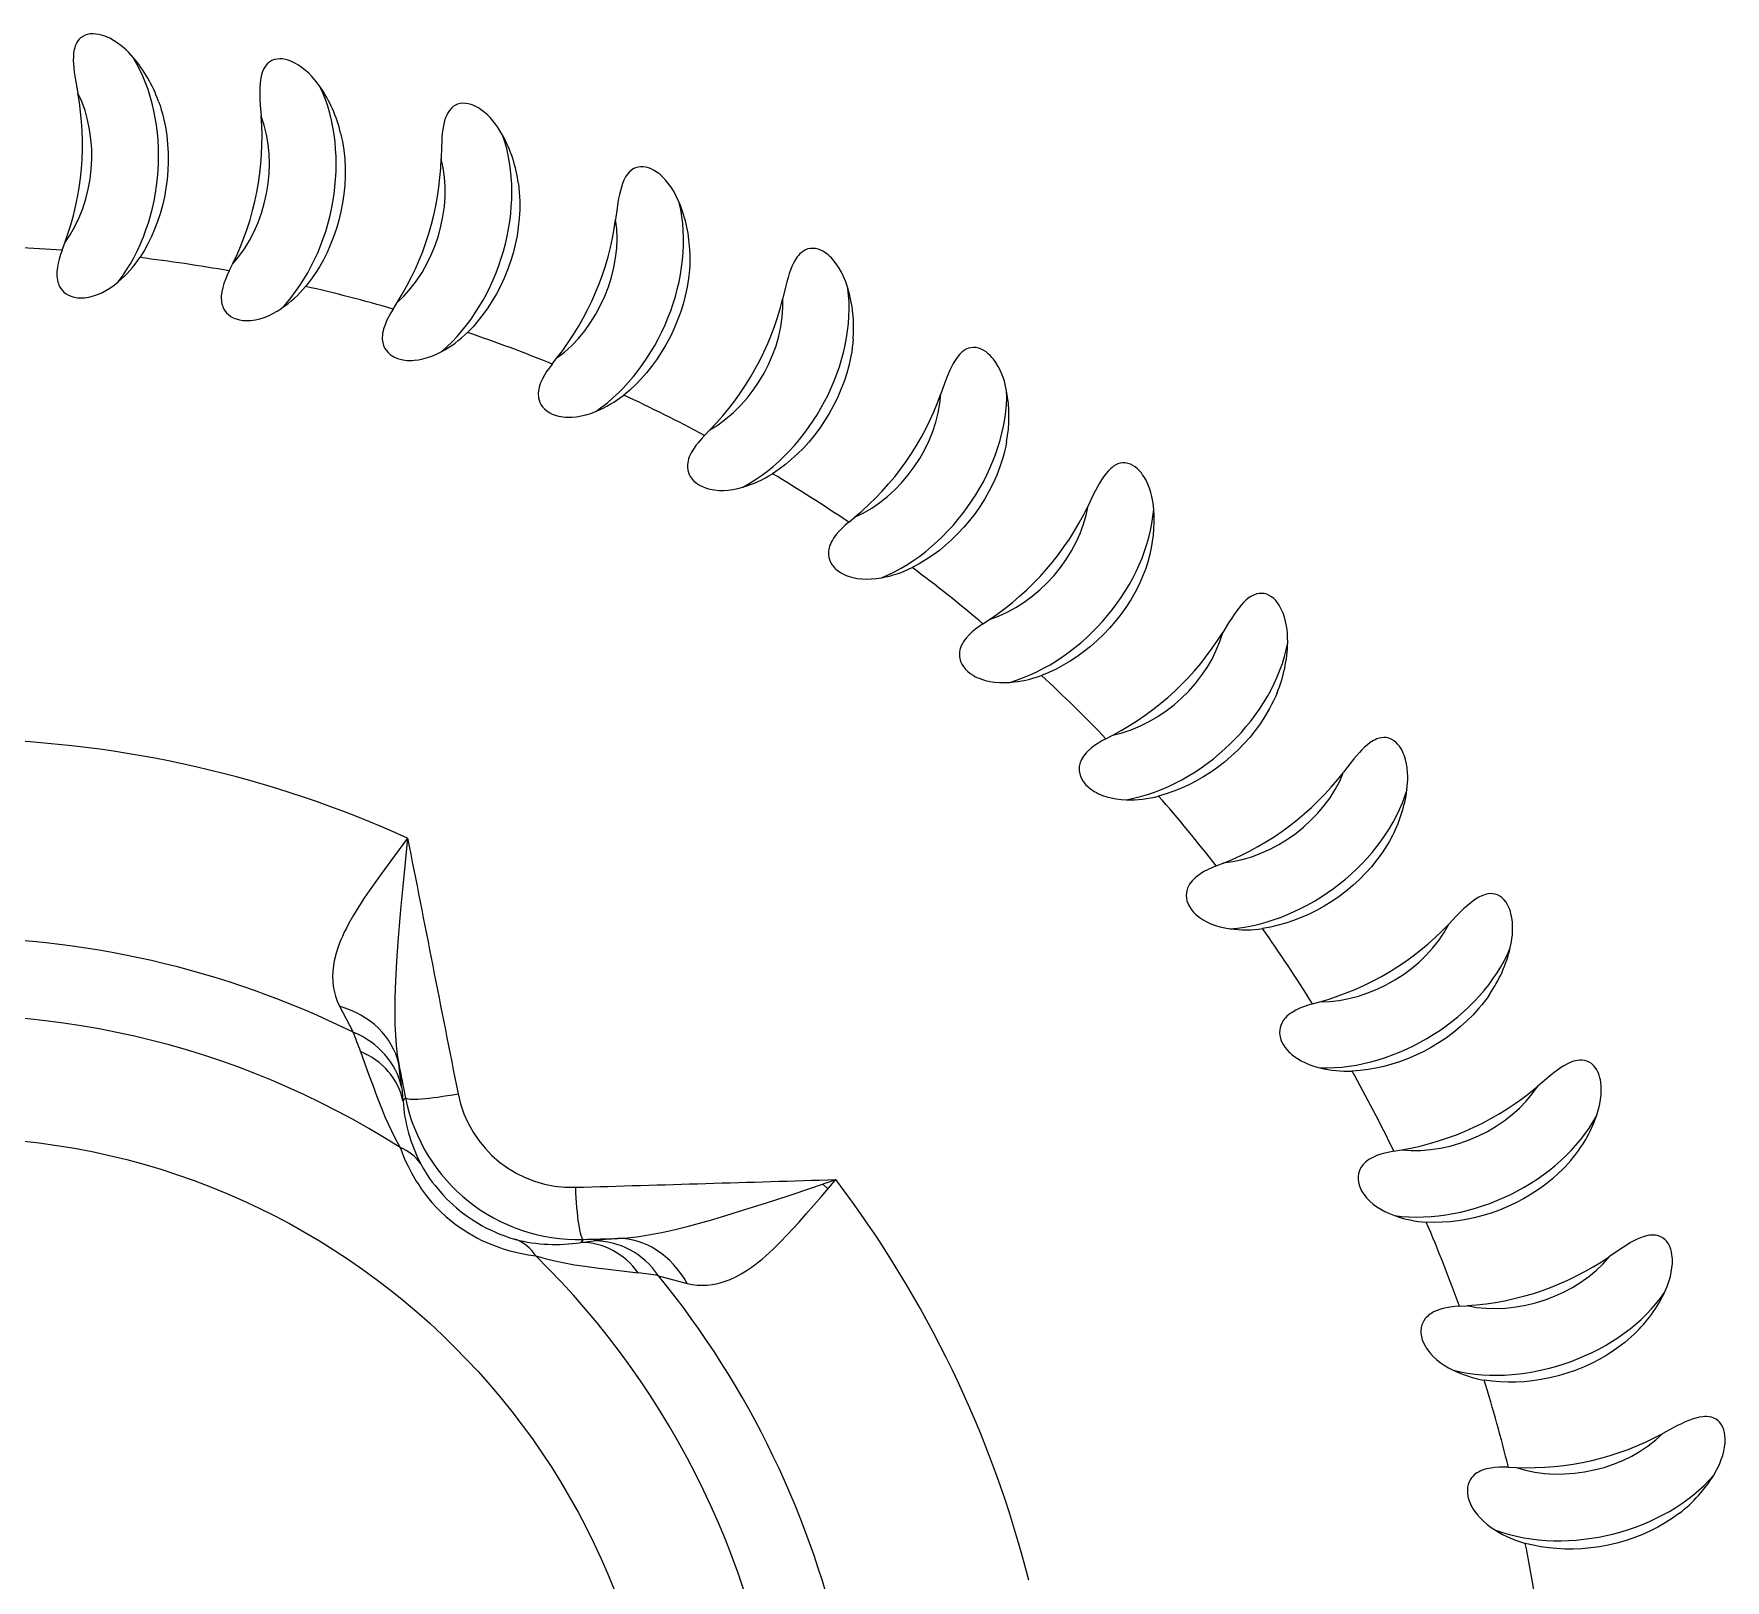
# Model space of a CAD drawing. Extents: x 89 to 601, y -20 to 440.
# Drawn here: x 480.92 to 509.61, y 138.39 to 164.62 of the extents above; entities that cross this region are included whole.
import ezdxf

# ---------------------------------------------------------------- set-up
doc = ezdxf.new("R2010")
doc.units = 0
doc.header["$LTSCALE"] = 7
doc.header["$MEASUREMENT"] = 0
doc.layers.add('8', color=250, linetype='CONTINUOUS', lineweight=15)

msp = doc.modelspace()

# ---------------------------------------------------------------- linework, layer by layer
at = {"layer": '8', "ltscale": 0.003281}
for p, q in [((481.4, 160.947), (481.445, 161.07)), ((487.014, 159.948), (487.084, 160.06)), ((489.712, 159.015), (489.793, 159.118)), ((494.743, 156.331), (494.844, 156.415)), ((497.02, 154.61), (497.129, 154.683)), ((500.976, 150.503), (501.097, 150.551)), ((502.61, 148.162), (502.736, 148.198)), ((505.102, 143.033), (505.233, 143.042)), ((505.933, 140.302), (506.064, 140.297))]:
    msp.add_line(p, q, dxfattribs=at)
at = {"layer": '8', "ltscale": 0.00328}
for p, q in [((484.233, 160.595), (484.291, 160.712)), ((492.298, 157.805), (492.389, 157.899)), ((499.106, 152.66), (499.222, 152.721)), ((503.99, 145.663), (504.12, 145.685))]:
    msp.add_line(p, q, dxfattribs=at)
at = {"layer": '8', "ltscale": 0.012494}
msp.add_line((486.104, 148.121), (486.339, 147.68), dxfattribs=at)
at = {"layer": '8', "ltscale": 0.005581}
msp.add_line((487.16, 146.74), (487.182, 146.518), dxfattribs=at)
at = {"layer": '8', "ltscale": 0.001645}
for p, q in [((487.223, 146.57), (487.182, 146.518)), ((490.239, 144.165), (490.197, 144.114))]:
    msp.add_line(p, q, dxfattribs=at)
at = {"layer": '8', "ltscale": 0.00296}
msp.add_line((494.304, 145.106), (494.388, 145.023), dxfattribs=at)
at = {"layer": '8', "ltscale": 0.00558}
msp.add_line((490.197, 144.114), (490.419, 144.141), dxfattribs=at)
at = {"layer": '8', "ltscale": 0.012493}
msp.add_line((491.517, 143.55), (492, 143.419), dxfattribs=at)
at = {"layer": '8'}
for points in [[(482.604, 164.218), (482.53, 164.299), (482.49, 164.337), (482.45, 164.374), (482.393, 164.421), (482.334, 164.465), (482.272, 164.505), (482.207, 164.541), (482.14, 164.571), (482.105, 164.584), (482.07, 164.595), (482.022, 164.607), (481.973, 164.614), (481.925, 164.617), (481.878, 164.615), (481.832, 164.606), (481.789, 164.592), (481.749, 164.572), (481.714, 164.547), (481.684, 164.518), (481.659, 164.485), (481.639, 164.449), (481.623, 164.411), (481.613, 164.381), (481.605, 164.351), (481.595, 164.29), (481.59, 164.227), (481.589, 164.164), (481.592, 164.101), (481.597, 164.038), (481.605, 163.967), (481.615, 163.896), (481.631, 163.801), (481.665, 163.613)], [(485.772, 163.723), (485.707, 163.811), (485.672, 163.853), (485.635, 163.894), (485.584, 163.947), (485.53, 163.996), (485.473, 164.042), (485.412, 164.085), (485.348, 164.122), (485.314, 164.138), (485.28, 164.153), (485.234, 164.17), (485.187, 164.182), (485.139, 164.19), (485.091, 164.193), (485.045, 164.189), (485.001, 164.18), (484.959, 164.164), (484.922, 164.143), (484.889, 164.117), (484.861, 164.086), (484.837, 164.053), (484.817, 164.016), (484.804, 163.988), (484.793, 163.959), (484.776, 163.899), (484.765, 163.838), (484.757, 163.775), (484.753, 163.712), (484.752, 163.648), (484.753, 163.577), (484.755, 163.505), (484.761, 163.409), (484.776, 163.219)], [(483.037, 163.468), (483.06, 163.399), (483.082, 163.329), (483.102, 163.258), (483.12, 163.186), (483.151, 163.041), (483.174, 162.894), (483.189, 162.746), (483.198, 162.597), (483.199, 162.447), (483.193, 162.297), (483.18, 162.148), (483.161, 161.999), (483.134, 161.852), (483.101, 161.706), (483.061, 161.562), (483.018, 161.431), (482.969, 161.303), (482.915, 161.177), (482.855, 161.054), (482.789, 160.935), (482.717, 160.82)], [(488.872, 162.899), (488.816, 162.993), (488.786, 163.039), (488.753, 163.083), (488.708, 163.141), (488.659, 163.196), (488.607, 163.248), (488.551, 163.296), (488.491, 163.34), (488.46, 163.36), (488.428, 163.378), (488.383, 163.399), (488.337, 163.417), (488.29, 163.43), (488.244, 163.437), (488.197, 163.439), (488.152, 163.434), (488.109, 163.422), (488.07, 163.405), (488.035, 163.383), (488.003, 163.355), (487.976, 163.324), (487.952, 163.291), (487.936, 163.264), (487.923, 163.236), (487.9, 163.178), (487.882, 163.118), (487.868, 163.057), (487.857, 162.994), (487.849, 162.931), (487.842, 162.86), (487.838, 162.788), (487.833, 162.693), (487.828, 162.502)], [(486.124, 162.932), (486.141, 162.86), (486.155, 162.789), (486.168, 162.715), (486.178, 162.642), (486.193, 162.495), (486.201, 162.346), (486.201, 162.197), (486.194, 162.048), (486.179, 161.899), (486.158, 161.751), (486.129, 161.603), (486.094, 161.458), (486.052, 161.314), (486.004, 161.172), (485.949, 161.033), (485.893, 160.908), (485.831, 160.785), (485.764, 160.665), (485.691, 160.55), (485.613, 160.438), (485.53, 160.331)], [(491.868, 161.755), (491.822, 161.854), (491.797, 161.903), (491.77, 161.951), (491.73, 162.013), (491.688, 162.073), (491.641, 162.13), (491.591, 162.184), (491.536, 162.234), (491.506, 162.257), (491.476, 162.278), (491.434, 162.304), (491.391, 162.326), (491.345, 162.344), (491.3, 162.356), (491.253, 162.363), (491.208, 162.362), (491.164, 162.356), (491.124, 162.343), (491.086, 162.324), (491.052, 162.3), (491.021, 162.272), (490.994, 162.241), (490.976, 162.216), (490.959, 162.19), (490.93, 162.135), (490.906, 162.077), (490.886, 162.017), (490.869, 161.956), (490.854, 161.894), (490.84, 161.824), (490.828, 161.753), (490.814, 161.659), (490.788, 161.469)], [(489.139, 162.075), (489.148, 162.002), (489.155, 161.93), (489.16, 161.856), (489.162, 161.781), (489.162, 161.633), (489.154, 161.485), (489.138, 161.337), (489.116, 161.189), (489.086, 161.042), (489.049, 160.897), (489.005, 160.754), (488.955, 160.612), (488.898, 160.473), (488.835, 160.338), (488.766, 160.205), (488.697, 160.086), (488.623, 159.971), (488.543, 159.859), (488.459, 159.752), (488.37, 159.649), (488.276, 159.551)], [(494.728, 160.304), (494.693, 160.408), (494.673, 160.459), (494.651, 160.51), (494.618, 160.575), (494.582, 160.639), (494.542, 160.701), (494.497, 160.76), (494.448, 160.815), (494.421, 160.841), (494.393, 160.866), (494.354, 160.896), (494.313, 160.922), (494.27, 160.945), (494.226, 160.962), (494.181, 160.973), (494.136, 160.978), (494.091, 160.975), (494.05, 160.967), (494.01, 160.952), (493.974, 160.932), (493.94, 160.907), (493.91, 160.879), (493.889, 160.856), (493.87, 160.832), (493.835, 160.78), (493.805, 160.725), (493.779, 160.668), (493.756, 160.609), (493.735, 160.549), (493.713, 160.481), (493.694, 160.412), (493.67, 160.319), (493.625, 160.133)], [(481.4, 160.947), (481.375, 160.873), (481.351, 160.796), (481.334, 160.728), (481.321, 160.658), (481.312, 160.582), (481.311, 160.544), (481.312, 160.507), (481.315, 160.471), (481.321, 160.437), (481.328, 160.407), (481.336, 160.379), (481.346, 160.354), (481.357, 160.331), (481.38, 160.294), (481.405, 160.262), (481.43, 160.236), (481.469, 160.206), (481.51, 160.183), (481.551, 160.165), (481.579, 160.156), (481.607, 160.149), (481.663, 160.14), (481.72, 160.137), (481.777, 160.14), (481.814, 160.144), (481.851, 160.15), (481.891, 160.159), (481.932, 160.17), (482.001, 160.194), (482.071, 160.225), (482.141, 160.261), (482.211, 160.304), (482.281, 160.353), (482.351, 160.409)], [(492.048, 160.908), (492.049, 160.835), (492.048, 160.762), (492.045, 160.688), (492.04, 160.613), (492.024, 160.466), (492.001, 160.32), (491.97, 160.174), (491.932, 160.029), (491.887, 159.887), (491.835, 159.746), (491.776, 159.608), (491.712, 159.472), (491.641, 159.34), (491.564, 159.212), (491.482, 159.087), (491.4, 158.976), (491.314, 158.869), (491.224, 158.766), (491.129, 158.668), (491.029, 158.575), (490.926, 158.488)], [(484.233, 160.595), (484.2, 160.524), (484.169, 160.45), (484.145, 160.384), (484.124, 160.316), (484.108, 160.241), (484.103, 160.204), (484.1, 160.167), (484.099, 160.131), (484.101, 160.096), (484.105, 160.065), (484.111, 160.037), (484.118, 160.011), (484.126, 159.987), (484.145, 159.947), (484.166, 159.914), (484.189, 159.885), (484.225, 159.851), (484.262, 159.824), (484.302, 159.802), (484.328, 159.79), (484.355, 159.78), (484.41, 159.765), (484.467, 159.756), (484.524, 159.753), (484.561, 159.753), (484.599, 159.756), (484.64, 159.76), (484.681, 159.767), (484.752, 159.784), (484.825, 159.806), (484.898, 159.835), (484.972, 159.87), (485.047, 159.912), (485.122, 159.96)], [(487.014, 159.948), (486.974, 159.882), (486.935, 159.811), (486.904, 159.749), (486.877, 159.683), (486.853, 159.61), (486.843, 159.574), (486.837, 159.537), (486.832, 159.501), (486.831, 159.467), (486.831, 159.435), (486.834, 159.407), (486.838, 159.38), (486.844, 159.355), (486.859, 159.314), (486.876, 159.278), (486.896, 159.248), (486.928, 159.21), (486.963, 159.179), (486.999, 159.153), (487.024, 159.138), (487.05, 159.126), (487.103, 159.105), (487.158, 159.09), (487.215, 159.081), (487.252, 159.078), (487.29, 159.076), (487.331, 159.076), (487.373, 159.079), (487.445, 159.088), (487.52, 159.103), (487.596, 159.124), (487.673, 159.151), (487.752, 159.184), (487.832, 159.225)], [(494.819, 159.443), (494.812, 159.37), (494.804, 159.298), (494.793, 159.224), (494.78, 159.151), (494.749, 159.006), (494.71, 158.863), (494.664, 158.721), (494.611, 158.582), (494.552, 158.444), (494.485, 158.31), (494.413, 158.178), (494.334, 158.051), (494.25, 157.927), (494.16, 157.807), (494.065, 157.692), (493.973, 157.59), (493.876, 157.492), (493.775, 157.399), (493.67, 157.312), (493.562, 157.23), (493.45, 157.154)], [(497.421, 158.563), (497.397, 158.67), (497.383, 158.723), (497.366, 158.775), (497.34, 158.844), (497.311, 158.911), (497.278, 158.976), (497.239, 159.04), (497.196, 159.1), (497.172, 159.129), (497.147, 159.156), (497.111, 159.19), (497.073, 159.221), (497.033, 159.247), (496.99, 159.269), (496.946, 159.285), (496.902, 159.294), (496.858, 159.297), (496.815, 159.292), (496.775, 159.282), (496.736, 159.266), (496.701, 159.245), (496.668, 159.22), (496.645, 159.199), (496.623, 159.177), (496.583, 159.129), (496.547, 159.078), (496.515, 159.023), (496.486, 158.967), (496.459, 158.91), (496.43, 158.844), (496.404, 158.778), (496.37, 158.688), (496.306, 158.508)], [(489.712, 159.015), (489.665, 158.953), (489.619, 158.887), (489.582, 158.828), (489.548, 158.765), (489.516, 158.696), (489.503, 158.66), (489.493, 158.624), (489.485, 158.589), (489.479, 158.555), (489.477, 158.524), (489.476, 158.495), (489.478, 158.468), (489.481, 158.443), (489.491, 158.4), (489.505, 158.363), (489.522, 158.33), (489.549, 158.29), (489.58, 158.255), (489.614, 158.225), (489.638, 158.208), (489.662, 158.193), (489.713, 158.167), (489.766, 158.147), (489.821, 158.132), (489.858, 158.124), (489.895, 158.119), (489.936, 158.115), (489.978, 158.113), (490.051, 158.114), (490.127, 158.121), (490.205, 158.134), (490.284, 158.153), (490.366, 158.178), (490.45, 158.21)], [(492.298, 157.805), (492.245, 157.748), (492.192, 157.687), (492.149, 157.632), (492.108, 157.573), (492.07, 157.508), (492.053, 157.474), (492.039, 157.439), (492.027, 157.405), (492.018, 157.372), (492.012, 157.341), (492.009, 157.312), (492.008, 157.285), (492.008, 157.26), (492.014, 157.217), (492.024, 157.178), (492.037, 157.144), (492.06, 157.1), (492.087, 157.063), (492.118, 157.03), (492.14, 157.01), (492.162, 156.993), (492.21, 156.961), (492.261, 156.936), (492.314, 156.915), (492.35, 156.904), (492.386, 156.894), (492.426, 156.886), (492.468, 156.88), (492.541, 156.873), (492.617, 156.873), (492.696, 156.877), (492.777, 156.888), (492.861, 156.904), (492.948, 156.927)], [(497.421, 157.697), (497.407, 157.625), (497.391, 157.554), (497.373, 157.482), (497.352, 157.41), (497.306, 157.27), (497.253, 157.131), (497.192, 156.995), (497.125, 156.862), (497.051, 156.731), (496.971, 156.605), (496.885, 156.481), (496.794, 156.363), (496.697, 156.248), (496.595, 156.138), (496.489, 156.034), (496.386, 155.942), (496.28, 155.855), (496.17, 155.773), (496.056, 155.697), (495.94, 155.627), (495.821, 155.563)], [(499.917, 156.549), (499.905, 156.658), (499.896, 156.712), (499.885, 156.766), (499.866, 156.837), (499.844, 156.907), (499.818, 156.976), (499.786, 157.043), (499.749, 157.107), (499.729, 157.138), (499.707, 157.168), (499.675, 157.205), (499.64, 157.24), (499.602, 157.271), (499.563, 157.297), (499.521, 157.317), (499.478, 157.331), (499.434, 157.338), (499.391, 157.338), (499.349, 157.332), (499.31, 157.32), (499.272, 157.303), (499.237, 157.282), (499.212, 157.263), (499.188, 157.244), (499.143, 157.2), (499.102, 157.153), (499.065, 157.102), (499.03, 157.049), (498.997, 156.995), (498.962, 156.933), (498.928, 156.869), (498.885, 156.784), (498.802, 156.611)], [(494.743, 156.331), (494.684, 156.28), (494.625, 156.225), (494.577, 156.175), (494.53, 156.121), (494.485, 156.059), (494.465, 156.027), (494.447, 155.995), (494.432, 155.962), (494.419, 155.93), (494.41, 155.9), (494.404, 155.872), (494.4, 155.845), (494.398, 155.819), (494.399, 155.776), (494.405, 155.737), (494.414, 155.701), (494.433, 155.655), (494.456, 155.615), (494.483, 155.579), (494.502, 155.557), (494.523, 155.537), (494.567, 155.501), (494.615, 155.471), (494.666, 155.444), (494.7, 155.429), (494.736, 155.416), (494.775, 155.404), (494.815, 155.393), (494.887, 155.379), (494.963, 155.37), (495.041, 155.367), (495.123, 155.369), (495.209, 155.376), (495.297, 155.39)], [(499.827, 155.688), (499.805, 155.618), (499.782, 155.549), (499.756, 155.479), (499.728, 155.41), (499.668, 155.275), (499.6, 155.143), (499.526, 155.014), (499.445, 154.888), (499.358, 154.767), (499.265, 154.649), (499.167, 154.535), (499.064, 154.427), (498.955, 154.323), (498.843, 154.224), (498.726, 154.132), (498.614, 154.051), (498.499, 153.976), (498.381, 153.906), (498.261, 153.842), (498.137, 153.784), (498.012, 153.733)], [(502.189, 154.286), (502.188, 154.395), (502.185, 154.45), (502.179, 154.505), (502.169, 154.577), (502.154, 154.649), (502.135, 154.72), (502.111, 154.79), (502.081, 154.858), (502.063, 154.891), (502.045, 154.923), (502.017, 154.964), (501.986, 155.002), (501.952, 155.036), (501.915, 155.066), (501.875, 155.091), (501.834, 155.109), (501.791, 155.121), (501.749, 155.125), (501.706, 155.124), (501.666, 155.116), (501.626, 155.103), (501.589, 155.085), (501.562, 155.07), (501.536, 155.053), (501.487, 155.014), (501.442, 154.971), (501.399, 154.925), (501.359, 154.876), (501.32, 154.826), (501.279, 154.767), (501.239, 154.707), (501.187, 154.627), (501.087, 154.464)], [(497.02, 154.61), (496.957, 154.565), (496.893, 154.517), (496.839, 154.472), (496.787, 154.423), (496.736, 154.367), (496.712, 154.337), (496.691, 154.306), (496.673, 154.275), (496.657, 154.244), (496.645, 154.216), (496.635, 154.188), (496.629, 154.162), (496.624, 154.137), (496.62, 154.093), (496.622, 154.054), (496.628, 154.018), (496.641, 153.97), (496.66, 153.927), (496.683, 153.889), (496.7, 153.865), (496.719, 153.843), (496.759, 153.803), (496.803, 153.767), (496.851, 153.736), (496.884, 153.717), (496.918, 153.7), (496.955, 153.684), (496.994, 153.669), (497.065, 153.648), (497.139, 153.631), (497.217, 153.62), (497.298, 153.613), (497.384, 153.612), (497.473, 153.616)], [(502.009, 153.439), (501.981, 153.372), (501.95, 153.305), (501.917, 153.239), (501.883, 153.173), (501.808, 153.045), (501.727, 152.92), (501.64, 152.8), (501.546, 152.683), (501.447, 152.571), (501.342, 152.464), (501.233, 152.361), (501.118, 152.264), (501, 152.172), (500.878, 152.086), (500.752, 152.006), (500.632, 151.938), (500.51, 151.875), (500.385, 151.818), (500.259, 151.767), (500.13, 151.722), (500, 151.684)], [(499.106, 152.66), (499.038, 152.622), (498.969, 152.58), (498.911, 152.542), (498.854, 152.498), (498.797, 152.448), (498.77, 152.42), (498.746, 152.392), (498.725, 152.363), (498.706, 152.334), (498.691, 152.307), (498.679, 152.281), (498.669, 152.255), (498.662, 152.231), (498.654, 152.188), (498.651, 152.148), (498.653, 152.112), (498.662, 152.063), (498.676, 152.019), (498.695, 151.978), (498.71, 151.953), (498.726, 151.929), (498.762, 151.885), (498.802, 151.845), (498.846, 151.808), (498.876, 151.786), (498.908, 151.766), (498.944, 151.746), (498.981, 151.727), (499.049, 151.699), (499.121, 151.674), (499.197, 151.655), (499.278, 151.639), (499.363, 151.629), (499.452, 151.624)], [(504.212, 151.797), (504.223, 151.906), (504.225, 151.961), (504.225, 152.016), (504.222, 152.089), (504.215, 152.163), (504.204, 152.235), (504.187, 152.307), (504.164, 152.378), (504.15, 152.413), (504.135, 152.446), (504.112, 152.49), (504.085, 152.531), (504.054, 152.569), (504.021, 152.602), (503.984, 152.631), (503.945, 152.653), (503.904, 152.669), (503.862, 152.678), (503.82, 152.681), (503.778, 152.677), (503.738, 152.669), (503.699, 152.655), (503.671, 152.643), (503.643, 152.628), (503.59, 152.595), (503.541, 152.557), (503.493, 152.515), (503.448, 152.471), (503.405, 152.425), (503.357, 152.371), (503.311, 152.316), (503.251, 152.241), (503.135, 152.09)], [(487.261, 150.973), (487.038, 150.673), (486.804, 150.356), (486.691, 150.199), (486.609, 150.081), (486.529, 149.964), (486.433, 149.816), (486.342, 149.667), (486.258, 149.517), (486.221, 149.447), (486.186, 149.377), (486.154, 149.306), (486.123, 149.235), (486.083, 149.128), (486.048, 149.02), (486.021, 148.913), (486.01, 148.859), (486.001, 148.805), (485.991, 148.719), (485.988, 148.634), (485.99, 148.549), (485.998, 148.464), (486.013, 148.381), (486.036, 148.293), (486.067, 148.206), (486.104, 148.121)], [(487.261, 150.973), (487.217, 150.558), (487.177, 150.156), (487.14, 149.761), (487.116, 149.486), (487.094, 149.212), (487.072, 148.882), (487.054, 148.553), (487.044, 148.269), (487.042, 148.129), (487.042, 147.991), (487.045, 147.809), (487.053, 147.631), (487.067, 147.457), (487.085, 147.298), (487.109, 147.145)], [(503.945, 150.974), (503.909, 150.91), (503.872, 150.847), (503.832, 150.784), (503.791, 150.723), (503.704, 150.603), (503.61, 150.488), (503.51, 150.377), (503.405, 150.271), (503.295, 150.17), (503.179, 150.074), (503.06, 149.983), (502.936, 149.899), (502.809, 149.82), (502.678, 149.747), (502.544, 149.68), (502.418, 149.625), (502.29, 149.575), (502.16, 149.531), (502.029, 149.494), (501.897, 149.463), (501.763, 149.439)], [(500.976, 150.503), (500.904, 150.472), (500.831, 150.438), (500.769, 150.405), (500.708, 150.368), (500.646, 150.324), (500.617, 150.299), (500.59, 150.274), (500.566, 150.248), (500.544, 150.221), (500.526, 150.195), (500.511, 150.17), (500.499, 150.146), (500.49, 150.122), (500.477, 150.081), (500.47, 150.041), (500.468, 150.005), (500.472, 149.956), (500.481, 149.91), (500.496, 149.868), (500.508, 149.841), (500.521, 149.815), (500.552, 149.768), (500.588, 149.723), (500.628, 149.683), (500.656, 149.658), (500.686, 149.634), (500.719, 149.611), (500.754, 149.588), (500.819, 149.553), (500.888, 149.521), (500.962, 149.493), (501.04, 149.47), (501.124, 149.451), (501.212, 149.436)], [(505.964, 149.111), (505.986, 149.218), (505.994, 149.273), (506, 149.327), (506.005, 149.4), (506.005, 149.474), (506.001, 149.547), (505.992, 149.621), (505.977, 149.694), (505.967, 149.729), (505.955, 149.764), (505.936, 149.81), (505.914, 149.854), (505.888, 149.894), (505.858, 149.931), (505.824, 149.964), (505.788, 149.99), (505.748, 150.01), (505.708, 150.024), (505.666, 150.031), (505.624, 150.032), (505.583, 150.027), (505.543, 150.018), (505.514, 150.008), (505.485, 149.997), (505.429, 149.969), (505.375, 149.937), (505.324, 149.9), (505.274, 149.861), (505.226, 149.82), (505.174, 149.771), (505.122, 149.721), (505.055, 149.653), (504.923, 149.514)], [(502.61, 148.162), (502.536, 148.139), (502.459, 148.112), (502.395, 148.087), (502.33, 148.056), (502.264, 148.018), (502.232, 147.997), (502.203, 147.975), (502.176, 147.951), (502.151, 147.926), (502.131, 147.903), (502.113, 147.879), (502.099, 147.857), (502.087, 147.834), (502.07, 147.794), (502.059, 147.756), (502.053, 147.72), (502.052, 147.67), (502.056, 147.624), (502.066, 147.58), (502.075, 147.553), (502.086, 147.526), (502.112, 147.475), (502.143, 147.427), (502.179, 147.383), (502.204, 147.355), (502.231, 147.329), (502.262, 147.301), (502.294, 147.275), (502.355, 147.233), (502.42, 147.195), (502.49, 147.159), (502.566, 147.128), (502.647, 147.1), (502.733, 147.076)], [(505.612, 148.32), (505.57, 148.26), (505.526, 148.201), (505.48, 148.143), (505.433, 148.086), (505.333, 147.976), (505.228, 147.872), (505.117, 147.772), (505.002, 147.677), (504.881, 147.588), (504.757, 147.505), (504.628, 147.428), (504.496, 147.356), (504.361, 147.291), (504.224, 147.232), (504.084, 147.18), (503.953, 147.138), (503.82, 147.102), (503.687, 147.072), (503.552, 147.048), (503.417, 147.032), (503.282, 147.022)], [(486.463, 147.353), (486.599, 146.971), (486.668, 146.78), (486.738, 146.591), (486.826, 146.364), (486.88, 146.234), (486.929, 146.124), (486.979, 146.017), (487.054, 145.867), (487.133, 145.723)], [(507.426, 146.256), (507.458, 146.361), (507.472, 146.414), (507.484, 146.468), (507.496, 146.54), (507.504, 146.613), (507.508, 146.686), (507.507, 146.76), (507.499, 146.834), (507.493, 146.871), (507.485, 146.907), (507.471, 146.954), (507.453, 147), (507.431, 147.043), (507.406, 147.083), (507.376, 147.119), (507.342, 147.149), (507.305, 147.173), (507.266, 147.191), (507.225, 147.202), (507.184, 147.207), (507.143, 147.207), (507.102, 147.202), (507.071, 147.196), (507.041, 147.187), (506.983, 147.166), (506.926, 147.139), (506.871, 147.108), (506.818, 147.074), (506.766, 147.038), (506.708, 146.995), (506.652, 146.951), (506.578, 146.89), (506.432, 146.766)], [(487.133, 145.723), (487.16, 145.651), (487.192, 145.571), (487.227, 145.491), (487.267, 145.406), (487.332, 145.284), (487.406, 145.156), (487.448, 145.091), (487.492, 145.026), (487.577, 144.91), (487.623, 144.852), (487.671, 144.795), (487.747, 144.712), (487.827, 144.631), (487.911, 144.553), (487.999, 144.479), (488.09, 144.409), (488.183, 144.343), (488.279, 144.282), (488.377, 144.225), (488.443, 144.189), (488.509, 144.156), (488.641, 144.097), (488.763, 144.049), (488.882, 144.008), (488.997, 143.974), (489.072, 143.955), (489.144, 143.938), (489.228, 143.921), (489.306, 143.907), (489.433, 143.889)], [(503.99, 145.663), (503.914, 145.648), (503.836, 145.63), (503.769, 145.611), (503.701, 145.587), (503.631, 145.556), (503.598, 145.539), (503.566, 145.519), (503.536, 145.499), (503.51, 145.477), (503.487, 145.455), (503.467, 145.434), (503.45, 145.413), (503.436, 145.392), (503.415, 145.354), (503.4, 145.317), (503.391, 145.281), (503.384, 145.232), (503.384, 145.186), (503.389, 145.141), (503.395, 145.113), (503.403, 145.085), (503.424, 145.032), (503.449, 144.981), (503.48, 144.933), (503.502, 144.903), (503.527, 144.874), (503.554, 144.844), (503.584, 144.814), (503.639, 144.766), (503.7, 144.721), (503.767, 144.678), (503.839, 144.639), (503.916, 144.603), (504, 144.57)], [(506.993, 145.506), (506.945, 145.451), (506.895, 145.397), (506.843, 145.344), (506.79, 145.293), (506.68, 145.194), (506.564, 145.1), (506.444, 145.013), (506.319, 144.931), (506.189, 144.855), (506.057, 144.785), (505.921, 144.722), (505.782, 144.664), (505.641, 144.614), (505.498, 144.57), (505.354, 144.532), (505.219, 144.504), (505.083, 144.482), (504.947, 144.466), (504.811, 144.457), (504.675, 144.454), (504.54, 144.459)], [(487.48, 145.451), (487.528, 145.364), (487.593, 145.26), (487.633, 145.201), (487.679, 145.138), (487.725, 145.078), (487.776, 145.016), (487.871, 144.909), (487.922, 144.856), (487.976, 144.803), (488.032, 144.751), (488.09, 144.701), (488.17, 144.635), (488.253, 144.573), (488.337, 144.514), (488.4, 144.473), (488.463, 144.434), (488.527, 144.398), (488.589, 144.364), (488.664, 144.326), (488.737, 144.292), (488.808, 144.262), (488.875, 144.236), (488.993, 144.195), (489.091, 144.167)], [(490.825, 144.182), (490.984, 144.193), (491.149, 144.212), (491.319, 144.237), (491.443, 144.259), (491.568, 144.284), (491.705, 144.313), (491.842, 144.346), (492.026, 144.392), (492.212, 144.442), (492.399, 144.495), (492.587, 144.55), (492.966, 144.666), (493.347, 144.787), (493.731, 144.913), (494.118, 145.043), (494.524, 145.182)], [(492, 143.419), (492.086, 143.402), (492.171, 143.392), (492.256, 143.388), (492.341, 143.391), (492.425, 143.4), (492.494, 143.412), (492.562, 143.429), (492.63, 143.45), (492.681, 143.468), (492.731, 143.488), (492.83, 143.533), (492.918, 143.581), (493.004, 143.634), (493.09, 143.692), (493.148, 143.734), (493.205, 143.778), (493.272, 143.833), (493.339, 143.89), (493.461, 144.001), (493.581, 144.119), (493.7, 144.241), (493.797, 144.346), (493.894, 144.453), (494.023, 144.598), (494.28, 144.896), (494.524, 145.182)], [(508.581, 143.264), (508.624, 143.365), (508.643, 143.416), (508.661, 143.468), (508.681, 143.539), (508.696, 143.611), (508.708, 143.683), (508.714, 143.757), (508.714, 143.832), (508.712, 143.869), (508.707, 143.905), (508.699, 143.954), (508.686, 144.001), (508.669, 144.047), (508.647, 144.089), (508.621, 144.128), (508.591, 144.161), (508.556, 144.189), (508.52, 144.211), (508.48, 144.226), (508.44, 144.236), (508.399, 144.24), (508.357, 144.239), (508.327, 144.236), (508.296, 144.231), (508.236, 144.215), (508.176, 144.194), (508.119, 144.169), (508.062, 144.141), (508.006, 144.111), (507.945, 144.074), (507.884, 144.036), (507.804, 143.983), (507.646, 143.875)], [(489.433, 143.889), (489.593, 143.843), (489.757, 143.803), (489.924, 143.768), (490.094, 143.737), (490.268, 143.71), (490.503, 143.678), (490.663, 143.659), (491.171, 143.598)], [(505.102, 143.033), (505.025, 143.026), (504.945, 143.016), (504.876, 143.004), (504.806, 142.988), (504.734, 142.965), (504.699, 142.951), (504.665, 142.935), (504.634, 142.917), (504.605, 142.898), (504.58, 142.88), (504.558, 142.86), (504.539, 142.841), (504.522, 142.822), (504.498, 142.786), (504.479, 142.751), (504.466, 142.717), (504.454, 142.669), (504.449, 142.622), (504.45, 142.577), (504.453, 142.549), (504.458, 142.52), (504.473, 142.465), (504.493, 142.412), (504.519, 142.361), (504.538, 142.329), (504.558, 142.297), (504.583, 142.264), (504.609, 142.232), (504.659, 142.178), (504.715, 142.127), (504.777, 142.078), (504.844, 142.031), (504.918, 141.987), (504.997, 141.946)], [(508.072, 142.564), (508.018, 142.514), (507.963, 142.466), (507.906, 142.418), (507.848, 142.372), (507.728, 142.286), (507.603, 142.205), (507.474, 142.13), (507.341, 142.062), (507.205, 142), (507.066, 141.945), (506.924, 141.895), (506.78, 141.853), (506.634, 141.817), (506.488, 141.788), (506.34, 141.766), (506.203, 141.752), (506.066, 141.745), (505.929, 141.743), (505.792, 141.748), (505.657, 141.76), (505.523, 141.778)], [(509.417, 140.168), (509.47, 140.264), (509.495, 140.313), (509.517, 140.363), (509.545, 140.431), (509.568, 140.501), (509.587, 140.572), (509.601, 140.644), (509.609, 140.718), (509.61, 140.755), (509.61, 140.792), (509.606, 140.841), (509.598, 140.89), (509.586, 140.937), (509.569, 140.981), (509.547, 141.022), (509.52, 141.059), (509.489, 141.09), (509.455, 141.116), (509.417, 141.135), (509.378, 141.149), (509.337, 141.157), (509.296, 141.161), (509.265, 141.161), (509.234, 141.159), (509.173, 141.15), (509.112, 141.135), (509.052, 141.117), (508.992, 141.094), (508.934, 141.07), (508.869, 141.04), (508.804, 141.008), (508.719, 140.965), (508.551, 140.874)], [(505.933, 140.302), (505.855, 140.303), (505.775, 140.302), (505.705, 140.297), (505.634, 140.288), (505.559, 140.273), (505.523, 140.262), (505.488, 140.25), (505.455, 140.236), (505.424, 140.22), (505.397, 140.204), (505.374, 140.187), (505.353, 140.17), (505.334, 140.152), (505.306, 140.119), (505.284, 140.086), (505.267, 140.054), (505.25, 140.007), (505.241, 139.961), (505.237, 139.917), (505.237, 139.888), (505.239, 139.859), (505.247, 139.803), (505.262, 139.748), (505.282, 139.694), (505.298, 139.66), (505.315, 139.627), (505.336, 139.591), (505.359, 139.556), (505.403, 139.498), (505.454, 139.441), (505.51, 139.386), (505.572, 139.332), (505.64, 139.281), (505.715, 139.231)], [(508.837, 139.525), (508.779, 139.481), (508.719, 139.438), (508.657, 139.397), (508.594, 139.358), (508.466, 139.284), (508.334, 139.217), (508.197, 139.156), (508.058, 139.102), (507.916, 139.055), (507.772, 139.014), (507.626, 138.98), (507.478, 138.953), (507.33, 138.932), (507.181, 138.919), (507.032, 138.913), (506.894, 138.913), (506.757, 138.92), (506.62, 138.933), (506.485, 138.952), (506.352, 138.978), (506.22, 139.01)]]:
    msp.add_lwpolyline(points, dxfattribs=at)
msp.add_circle((479.459, 133.741), 12.161, dxfattribs=at)
for centre, radius, start, end in [((480.803, 162.68), 2.368, 19.4323, 40.5043), ((476.949, 162.741), 4.797, 339.6075, 10.4709), ((483.821, 162.381), 2.368, 13.4323, 34.5043), ((479.994, 162.845), 4.797, 333.6075, 4.4709), ((486.791, 161.769), 2.368, 7.4323, 28.5043), ((483.033, 162.63), 4.797, 327.6075, 358.4709), ((489.68, 160.849), 2.368, 1.4323, 22.5043), ((486.033, 162.098), 4.797, 321.6075, 352.4709), ((479.459, 133.741), 27.275, 85.9191, 89.1387), ((481.101, 161.892), 1.939, 310.1079, 326.4525), ((479.459, 133.741), 27.275, 79.9191, 83.1387), ((484.035, 161.566), 1.939, 304.1079, 320.4525), ((479.459, 133.741), 27.275, 73.9191, 77.1387), ((488.961, 161.255), 4.797, 315.6075, 346.4709), ((492.458, 159.632), 2.368, 355.4323, 16.5043), ((486.918, 160.935), 1.939, 298.1079, 314.4525), ((479.459, 133.741), 27.275, 67.9191, 71.1387), ((489.72, 160.007), 1.939, 292.1079, 308.4525), ((479.459, 133.741), 27.275, 61.9191, 65.1387), ((491.785, 160.111), 4.797, 309.6075, 340.4709), ((495.093, 158.131), 2.368, 349.4323, 10.5043), ((492.409, 158.79), 1.939, 286.1079, 302.4525), ((479.459, 133.741), 27.275, 55.9191, 59.1387), ((494.474, 158.678), 4.797, 303.6075, 334.4709), ((497.557, 156.363), 2.368, 343.4323, 4.5043), ((494.957, 157.299), 1.939, 280.1079, 296.4525), ((479.459, 133.741), 27.275, 49.9191, 53.1387), ((496.999, 156.972), 4.797, 297.6075, 328.4709), ((499.822, 154.348), 2.368, 337.4323, 358.5043), ((497.335, 155.55), 1.939, 274.1079, 290.4525), ((479.459, 133.741), 27.275, 43.9191, 47.1387), ((479.459, 133.741), 18.916, 65.6423, 88.6434), ((499.331, 155.011), 4.797, 291.6075, 322.4709), ((501.865, 152.106), 2.368, 331.4323, 352.5043), ((499.516, 153.562), 1.939, 268.1079, 284.4525), ((479.459, 133.741), 27.275, 37.9191, 41.1387), ((501.445, 152.818), 4.797, 285.6075, 316.4709), ((479.459, 133.741), 15.544, 63.73, 90.5557), ((501.478, 151.357), 1.939, 262.1079, 278.4525), ((479.459, 133.741), 27.275, 31.9191, 35.1387), ((503.662, 149.664), 2.368, 325.4323, 346.5043), ((479.459, 133.741), 14.229, 57.3611, 96.9246), ((474.057, 142.839), 13.201, 19.9969, 21.5135), ((475.903, 145.529), 11.322, 6.1415, 8.2054), ((503.199, 148.959), 1.939, 256.1079, 272.4525), ((479.459, 133.741), 27.275, 25.9191, 29.1387), ((490.046, 147.017), 1.967, 191.1208, 271.7363), ((503.319, 150.415), 4.797, 279.6075, 310.4709), ((489.901, 146.703), 2.725, 183.8823, 207.3401), ((490.154, 147.152), 2.988, 191.235, 271.6221), ((505.194, 147.046), 2.368, 319.4323, 340.5043), ((486.895, 145.059), 0.705, 33.8067, 70.2446), ((479.459, 133.741), 18.916, 14.2137, 37.2149), ((504.66, 146.394), 1.939, 250.1079, 266.4525), ((479.459, 133.741), 27.275, 19.9191, 23.1387), ((488.839, 143.509), 0.705, 32.612, 69.0503), ((489.772, 146.805), 2.725, 255.5171, 278.9747), ((491.743, 132.896), 11.323, 94.6519, 96.7156), ((479.459, 133.741), 14.229, 5.9326, 45.4959), ((504.931, 147.83), 4.797, 273.6075, 304.4709), ((489.529, 130.489), 13.212, 81.3438, 82.8592), ((479.459, 133.741), 15.544, 12.3014, 39.1271), ((506.443, 144.284), 2.368, 313.4323, 334.5043), ((505.844, 143.691), 1.939, 244.1079, 260.4525), ((479.459, 133.741), 27.275, 13.9191, 17.1387), ((506.264, 145.09), 4.797, 267.6075, 298.4709), ((507.398, 141.405), 2.368, 307.4323, 328.5043), ((506.74, 140.878), 1.939, 238.1079, 254.4525), ((479.459, 133.741), 27.275, 7.9191, 11.1387)]:
    msp.add_arc(centre, radius, start, end, dxfattribs=at)
for centre, major_axis, ratio, start_param, end_param in [((481.087, 162.352), (0.286, 2.725), 0.707107, 3.995153, 5.538269), ((480.524, 162.412), (0.203, 1.929), 0.707107, 4.020218, 5.456624), ((484.069, 162.025), (0.57, 2.68), 0.707107, 3.995153, 5.538269), ((483.515, 162.143), (0.403, 1.898), 0.707107, 4.020218, 5.456624), ((487, 161.389), (0.847, 2.606), 0.707107, 3.995153, 5.538269), ((486.462, 161.563), (0.599, 1.845), 0.707107, 4.020218, 5.456624), ((489.849, 160.449), (1.114, 2.503), 0.707107, 3.995153, 5.538269), ((489.332, 160.679), (0.789, 1.772), 0.707107, 4.020218, 5.456624), ((492.094, 159.5), (0.97, 1.68), 0.707107, 4.020218, 5.456624), ((492.584, 159.217), (1.37, 2.373), 0.707107, 3.995153, 5.538269), ((494.717, 158.038), (1.14, 1.569), 0.707107, 4.020218, 5.456624), ((495.175, 157.705), (1.611, 2.217), 0.707107, 3.995153, 5.538269), ((497.173, 156.31), (1.298, 1.442), 0.707107, 4.020218, 5.456624), ((497.593, 155.931), (1.833, 2.036), 0.707107, 3.995153, 5.538269), ((499.435, 154.334), (1.442, 1.298), 0.707107, 4.020218, 5.456624), ((499.814, 153.914), (2.036, 1.833), 0.707107, 3.995153, 5.538269), ((501.478, 152.134), (1.57, 1.14), 0.707107, 4.020218, 5.456624), ((501.811, 151.676), (2.217, 1.611), 0.707107, 3.995153, 5.538269), ((493.351, 136.543), (-19.45, 96.43), 0.032079, 1.414117, 1.459453), ((503.28, 149.731), (1.68, 0.97), 0.707107, 4.020218, 5.456624), ((503.563, 149.241), (2.373, 1.37), 0.707107, 3.995153, 5.538269), ((485.504, 146.821), (1.62, 0.246), 0.831793, 0.057845, 1.068356), ((485.733, 146.452), (1.445, 0.182), 0.91658, 0.080321, 1.026256), ((485.9, 146.26), (1.298, 0.165), 0.914829, 0.079518, 1.010163), ((492.511, 136.373), (-19.646, 97.4), 0.032079, 1.453512, 1.459453), ((488.203, 146.767), (0.981, 0.194), 0.111056, 3.173877, 4.601519), ((504.821, 147.154), (1.772, 0.789), 0.707107, 4.020218, 5.456624), ((505.051, 146.637), (2.503, 1.114), 0.707107, 3.995153, 5.538269), ((479.1, 147.908), (-98.34, -2.495), 0.032079, 1.682139, 1.727475), ((490.213, 145.164), (0.029, -1), 0.111056, 4.823259, 6.250901), ((490.231, 142.806), (0.128, -1.302), 0.914829, 2.131427, 3.062072), ((479.121, 147.052), (-99.33, -2.52), 0.032079, 1.682139, 1.68808), ((490.456, 142.686), (0.144, -1.449), 0.916578, 2.115349, 3.061286), ((490.866, 142.544), (0.12, -1.635), 0.831792, 2.073254, 3.083768), ((506.084, 144.429), (1.845, 0.599), 0.707107, 4.020218, 5.456624), ((506.259, 143.891), (2.606, 0.847), 0.707107, 3.995153, 5.538269), ((507.056, 141.587), (1.898, 0.403), 0.707107, 4.020218, 5.456624), ((507.173, 141.034), (2.68, 0.57), 0.707107, 3.995153, 5.538269)]:
    msp.add_ellipse(centre, major_axis=major_axis, ratio=ratio, start_param=start_param, end_param=end_param, dxfattribs=at)

doc.saveas('drawing.dxf')
